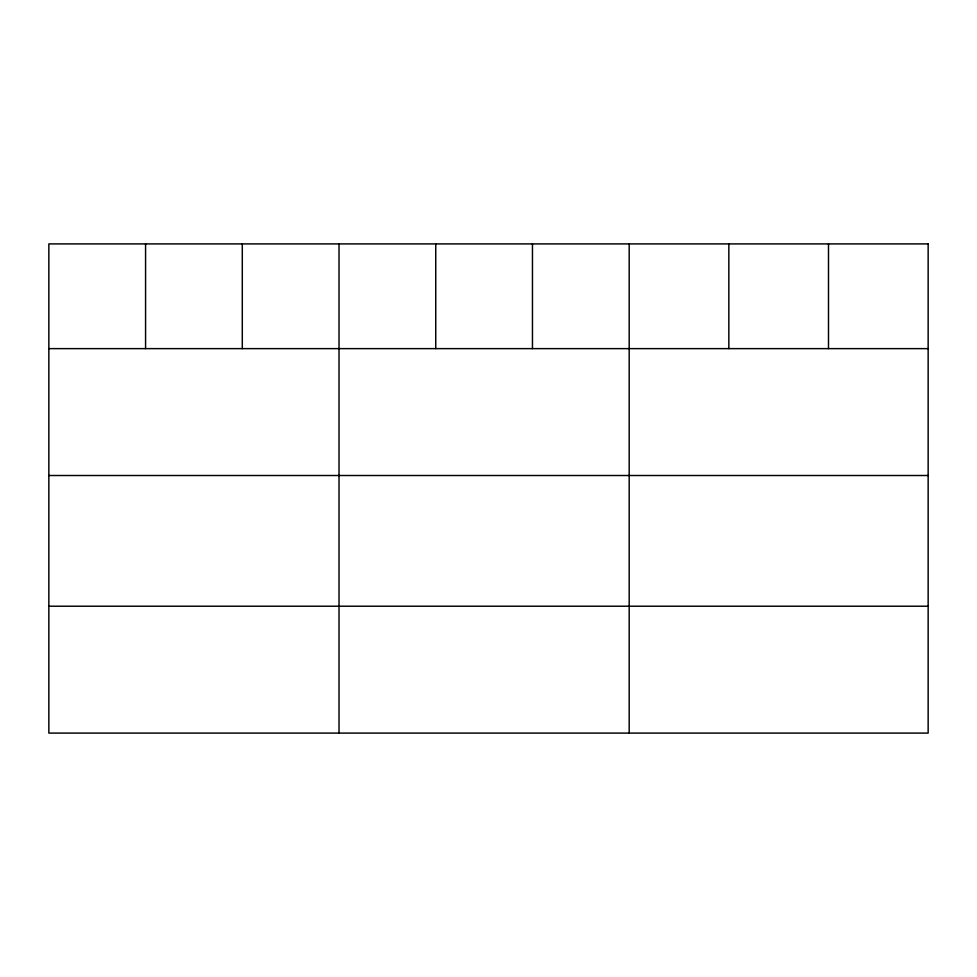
<?xml version="1.0" encoding="UTF-8"?>
<svg xmlns="http://www.w3.org/2000/svg" width="977" height="977" viewBox="0 0 977 977"><rect width="100%" height="100%" fill="white"/><g stroke="black" fill="none" stroke-linecap="round" stroke-linejoin="round"><path stroke-width="1.47" d="M48.85 348.63L928.15 348.63M48.85 475.506L928.15 475.506M48.85 606.216L928.15 606.216M828.496 243.908L828.496 348.63M728.842 243.908L728.842 348.63M629.188 243.908L629.188 733.092M532.465 243.908L532.465 348.63M435.742 243.908L435.742 348.63M339.019 243.908L339.019 733.092M242.296 243.908L242.296 348.63M145.573 243.908L145.573 348.63M928.15 243.908L48.85 243.908L48.85 733.092L928.15 733.092L928.15 243.908"/></g></svg>
